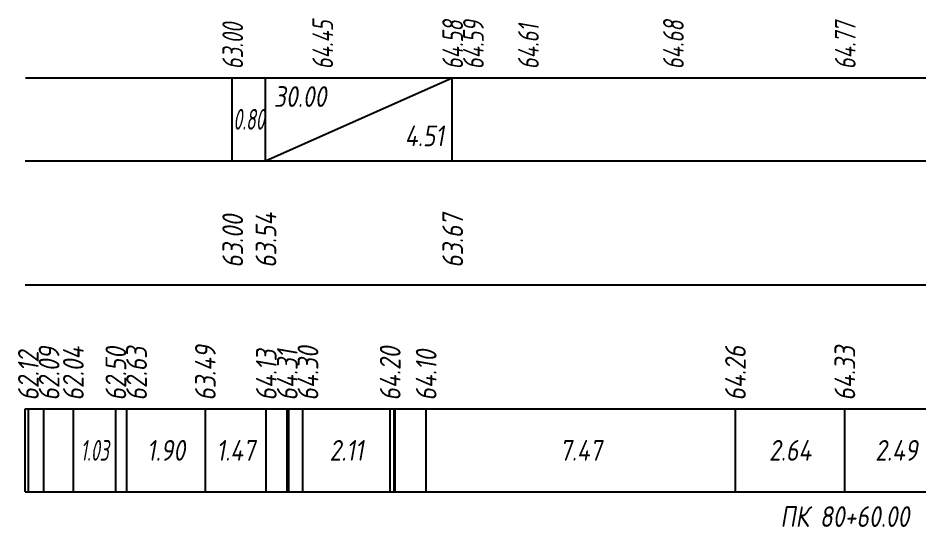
# Model space of a CAD drawing. Extents: x -717 to 1451, y -133302 to 233.
# Drawn here: x -395.8 to -286.9, y -126795.8 to -126734.3 of the extents above; entities that cross this region are included whole.
import ezdxf
from ezdxf.enums import TextEntityAlignment as Align

# ---------------------------------------------------------------- set-up
doc = ezdxf.new("R2010")
doc.units = 0
for name, color, linetype in [('Код_510', 7, 'Continuous'), ('Код_514', 1, 'Continuous'), ('Код_516', 1, 'Continuous'), ('Подписи поперечников', 7, 'Continuous'), ('Таблица', 7, 'Continuous')]:
    doc.layers.add(name, color=color, linetype=linetype)
doc.styles.add('М', font='romand.shx', dxfattribs={"width": 0.8, "oblique": 10, "height": 2.5})

msp = doc.modelspace()

# ---------------------------------------------------------------- linework, layer by layer
at = {"layer": 'Код_510'}
for p, q in [((-394.937, -126791.56), (-394.937, -126781.56)), ((-394.552, -126791.56), (-394.552, -126781.56)), ((-392.675, -126791.56), (-392.675, -126781.56)), ((-389.122, -126791.56), (-389.122, -126781.56)), ((-383.993, -126791.56), (-383.993, -126781.56)), ((-382.677, -126791.56), (-382.677, -126781.56)), ((-373.19, -126791.56), (-373.19, -126781.56)), ((-365.828, -126791.56), (-365.828, -126781.56)), ((-363.298, -126791.56), (-363.298, -126781.56)), ((-363.114, -126791.56), (-363.114, -126781.56)), ((-361.411, -126791.56), (-361.411, -126781.56)), ((-350.874, -126791.56), (-350.874, -126781.56)), ((-350.374, -126791.56), (-350.374, -126781.56)), ((-350.256, -126791.56), (-350.256, -126781.56)), ((-346.53, -126791.56), (-346.53, -126781.56)), ((-309.193, -126791.56), (-309.193, -126781.56)), ((-295.984, -126791.56), (-295.984, -126781.56))]:
    msp.add_line(p, q, dxfattribs=at)
at = {"layer": 'Код_516'}
for p, q in [((-369.937, -126751.56), (-369.937, -126741.56)), ((-365.927, -126751.56), (-365.927, -126741.56)), ((-365.927, -126751.56), (-343.377, -126741.56)), ((-343.377, -126751.56), (-343.377, -126741.56))]:
    msp.add_line(p, q, dxfattribs=at)
at = {"layer": 'Таблица'}
for p, q in [((-394.882, -126741.56), (-204.878, -126741.56)), ((-394.937, -126751.56), (-204.932, -126751.56)), ((-394.937, -126766.56), (-204.932, -126766.56)), ((-394.937, -126781.56), (-204.932, -126781.56)), ((-394.937, -126791.56), (-204.932, -126791.56))]:
    msp.add_line(p, q, dxfattribs=at)

# ---------------------------------------------------------------- texts
at = {"layer": 'Код_510', "style": 'М', "oblique": 10, "width": 0.8}
for s, p in [('62.12', (-394.552, -126780.56)), ('62.09', (-392.052, -126780.56)), ('62.04', (-389.122, -126780.56)), ('62.50', (-383.993, -126780.56)), ('62.63', (-381.493, -126780.56)), ('63.49', (-373.19, -126780.56)), ('64.13', (-365.828, -126780.56)), ('64.31', (-363.298, -126780.56)), ('64.30', (-360.798, -126780.56)), ('64.20', (-350.874, -126780.56)), ('64.10', (-346.53, -126780.56)), ('64.26', (-309.193, -126780.56)), ('64.33', (-295.984, -126780.56))]:
    msp.add_text(s, height=2.5, rotation=90, dxfattribs=at).set_placement(p, align=Align.MIDDLE_LEFT)
at = {"layer": 'Код_510', "style": 'М', "oblique": 10}
for s, width, p in [('1.03', 0.6, (-386.558, -126786.56)), ('1.90', 0.8, (-377.934, -126786.56)), ('1.47', 0.8, (-369.509, -126786.56)), ('2.11', 0.8, (-356.142, -126786.56)), ('7.47', 0.8, (-327.862, -126786.56)), ('2.64', 0.8, (-302.589, -126786.56)), ('2.49', 0.8, (-289.764, -126786.56))]:
    msp.add_text(s, height=2.5, dxfattribs=dict(at, width=width)).set_placement(p, align=Align.MIDDLE_CENTER)
at = {"layer": 'Код_514', "style": 'М', "oblique": 10, "width": 0.7}
for s, p in [('63.00', (-369.882, -126740.521)), ('64.45', (-359.013, -126740.521)), ('64.58', (-343.323, -126740.521)), ('64.59', (-340.823, -126740.521)), ('64.61', (-334.18, -126740.521)), ('64.68', (-316.68, -126740.521)), ('64.77', (-295.93, -126740.521))]:
    msp.add_text(s, height=2.5, rotation=90, dxfattribs=at).set_placement(p, align=Align.MIDDLE_LEFT)
at = {"layer": 'Код_516', "style": 'М', "oblique": 10, "width": 0.8}
msp.add_text('30.00', height=2.5, dxfattribs=at).set_placement((-364.927, -126742.56), align=Align.TOP_LEFT)
at = {"layer": 'Код_516', "style": 'М', "oblique": 10, "width": 0.6}
msp.add_text('0.80', height=2.5, dxfattribs=at).set_placement((-367.932, -126746.56), align=Align.MIDDLE_CENTER)
at = {"layer": 'Код_516', "style": 'М', "oblique": 10, "width": 0.8}
msp.add_text('4.51', height=2.5, dxfattribs=at).set_placement((-344.377, -126750.56), align=Align.BOTTOM_RIGHT)
for s, p in [('63.00', (-369.882, -126764.51)), ('63.54', (-365.873, -126764.51)), ('63.67', (-343.323, -126764.51))]:
    msp.add_text(s, height=2.5, rotation=90, dxfattribs=at).set_placement(p, align=Align.MIDDLE_LEFT)
at = {"layer": 'Подписи поперечников', "style": 'М', "oblique": 10, "width": 0.8}
msp.add_text('ПК 80+60.00', height=2.5, dxfattribs=at).set_placement((-295.984, -126796.56), align=Align.BOTTOM_CENTER)

doc.saveas('drawing.dxf')
